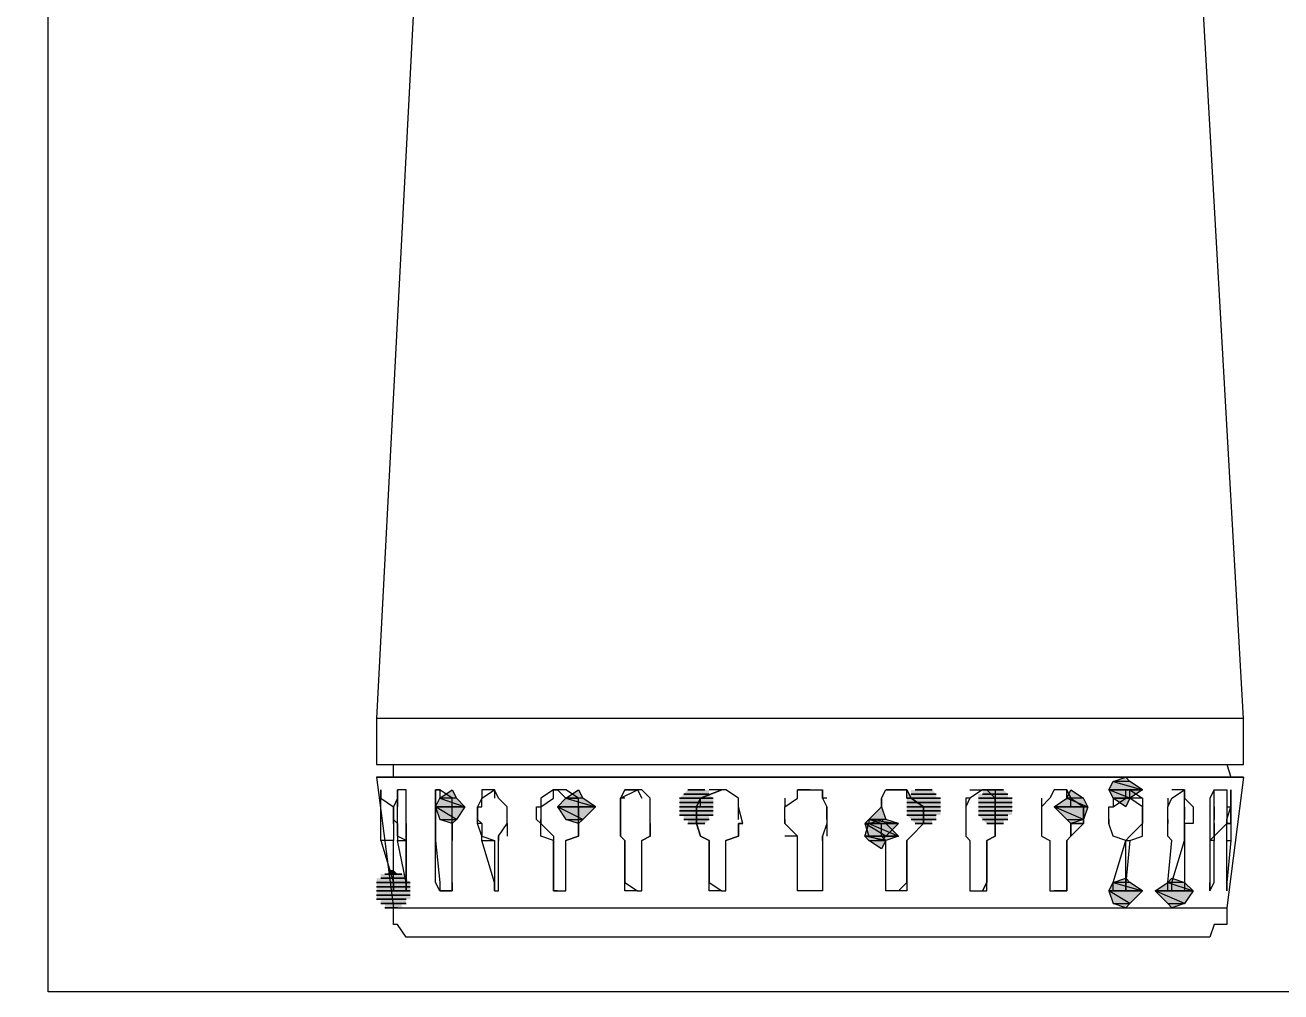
# Model space of a CAD drawing. Header units: millimetres. Extents: x -10178924 to 11692288, y -947381 to 58396.
# Drawn here: x -148126.4 to -147713.7, y -100105.8 to -99788.1 of the extents above; entities that cross this region are included whole.
import ezdxf
from ezdxf import colors
from ezdxf.entities.mleader import LeaderData, LeaderLine
from ezdxf.math import Vec2, Vec3

# ---------------------------------------------------------------- set-up
doc = ezdxf.new("R2010")
doc.units = ezdxf.units.MM
doc.layers.add('_надписи канализация', color=7, linetype='Continuous')
doc.layers.add('PDF _0', color=7, linetype='Continuous', lineweight=9)
doc.styles.add('ISOCPEUR', font='isocpeui.ttf', dxfattribs={"width": 0.9})

# ---------------------------------------------------------------- blocks, each defined once
blk = doc.blocks.new('_None')

msp = doc.modelspace()

# ---------------------------------------------------------------- linework, layer by layer
at = {"layer": 'PDF _0', "lineweight": 0}
for points in [[(-148118.78, -99322.99), (-147269.58, -99322.99), (-147269.58, -100105.8), (-148118.78, -100105.8)], [(-148010.9, -100031.11), (-147725.99, -100031.11), (-147725.99, -100015.9), (-147730.14, -100015.9), (-147731.53, -100015.9), (-147737.06, -100015.9), (-147745.36, -100015.9), (-147756.42, -100015.9), (-147768.87, -100015.9), (-147782.7, -100015.9), (-147797.91, -100015.9), (-147815.89, -100015.9), (-147831.11, -100015.9), (-147850.47, -100015.9), (-147869.83, -100015.9), (-147887.81, -100015.9), (-147905.79, -100015.9), (-147923.77, -100015.9), (-147938.98, -100015.9), (-147952.81, -100015.9), (-147968.03, -100015.9), (-147981.86, -100015.9), (-147991.54, -100015.9), (-148001.22, -100015.9), (-148005.37, -100015.9), (-148009.52, -100015.9), (-148010.9, -100015.9)], [(-147730.14, -100035.26), (-148009.52, -100035.26), (-148005.37, -100035.26), (-148003.99, -100035.26), (-147997.07, -100035.26), (-147991.54, -100035.26), (-147984.62, -100035.26), (-147972.18, -100035.26), (-147963.88, -100035.26), (-147952.81, -100035.26), (-147938.98, -100035.26), (-147925.15, -100035.26), (-147911.32, -100035.26), (-147897.49, -100035.26), (-147883.66, -100035.26), (-147869.83, -100035.26), (-147854.62, -100035.26), (-147839.4, -100035.26), (-147825.57, -100035.26), (-147811.74, -100035.26), (-147797.91, -100035.26), (-147784.08, -100035.26), (-147774.4, -100035.26), (-147764.72, -100035.26), (-147755.04, -100035.26), (-147745.36, -100035.26), (-147737.06, -100035.26), (-147735.67, -100035.26), (-147731.53, -100035.26), (-147725.99, -100035.26)], [(-147764.72, -100035.26), (-147763.34, -100036.64), (-147768.87, -100036.64)], [(-147991.54, -100042.17), (-147991.54, -100039.41), (-147991.54, -100042.17), (-147991.54, -100044.94)], [(-147986.01, -100039.41), (-147984.62, -100042.17), (-147990.16, -100042.17)], [(-147976.33, -100039.41), (-147976.33, -100042.17), (-147972.18, -100039.41)], [(-147952.81, -100039.41), (-147956.96, -100042.17), (-147956.96, -100044.94), (-147952.81, -100042.17)], [(-147944.52, -100039.41), (-147943.13, -100042.17), (-147948.67, -100042.17)], [(-147807.59, -100039.41), (-147807.59, -100042.17), (-147810.36, -100039.41), (-147811.74, -100039.41)], [(-147782.7, -100039.41), (-147778.55, -100042.17), (-147784.08, -100042.17)], [(-147768.87, -100036.64), (-147759.19, -100039.41), (-147770.25, -100039.41)], [(-147770.25, -100039.41), (-147768.87, -100042.17), (-147763.34, -100042.17)], [(-147770.25, -100039.41), (-147759.19, -100039.41), (-147763.34, -100042.17)], [(-147763.34, -100036.64), (-147768.87, -100036.64), (-147759.19, -100039.41)], [(-147759.19, -100042.17), (-147759.19, -100044.94), (-147763.34, -100042.17), (-147763.34, -100039.41)], [(-148003.99, -100044.94), (-148003.99, -100042.17), (-148005.37, -100044.94), (-148005.37, -100049.09), (-148003.99, -100050.47), (-148003.99, -100054.62), (-148003.99, -100050.47), (-148003.99, -100049.09)], [(-147990.16, -100042.17), (-147981.86, -100044.94), (-147991.54, -100044.94)], [(-147984.62, -100042.17), (-147990.16, -100042.17), (-147981.86, -100044.94)], [(-147976.33, -100044.94), (-147976.33, -100042.17), (-147977.71, -100044.94), (-147977.71, -100049.09), (-147976.33, -100050.47), (-147976.33, -100054.62), (-147977.71, -100050.47), (-147977.71, -100049.09), (-147977.71, -100044.94)], [(-147948.67, -100042.17), (-147938.98, -100044.94), (-147951.43, -100044.94)], [(-147943.13, -100042.17), (-147948.67, -100042.17), (-147938.98, -100044.94)], [(-147784.08, -100042.17), (-147777.17, -100044.94), (-147788.23, -100044.94)], [(-147778.55, -100042.17), (-147784.08, -100042.17), (-147777.17, -100044.94)], [(-147778.55, -100044.94), (-147782.7, -100044.94), (-147782.7, -100042.17)], [(-147768.87, -100042.17), (-147763.34, -100042.17), (-147764.72, -100044.94)], [(-147745.36, -100056), (-147745.36, -100054.62), (-147745.36, -100050.47), (-147745.36, -100044.94), (-147745.36, -100042.17), (-147742.59, -100044.94), (-147742.59, -100050.47), (-147745.36, -100050.47), (-147745.36, -100054.62)], [(-148005.37, -100049.09), (-148005.37, -100050.47), (-148005.37, -100049.09), (-148005.37, -100044.94)], [(-147991.54, -100044.94), (-147990.16, -100049.09), (-147984.62, -100049.09)], [(-147991.54, -100044.94), (-147981.86, -100044.94), (-147984.62, -100049.09)], [(-147991.54, -100044.94), (-147991.54, -100049.09), (-147991.54, -100050.47), (-147991.54, -100049.09)], [(-147956.96, -100044.94), (-147956.96, -100049.09), (-147956.96, -100050.47), (-147958.35, -100049.09), (-147958.35, -100044.94)], [(-147951.43, -100044.94), (-147948.67, -100049.09), (-147943.13, -100049.09)], [(-147951.43, -100044.94), (-147938.98, -100044.94), (-147943.13, -100049.09)], [(-147930.69, -100049.09), (-147930.69, -100050.47), (-147930.69, -100054.62), (-147930.69, -100050.47), (-147930.69, -100049.09), (-147930.69, -100044.94)], [(-147905.79, -100049.09), (-147905.79, -100050.47), (-147904.41, -100054.62), (-147905.79, -100050.47), (-147905.79, -100049.09), (-147905.79, -100044.94)], [(-147844.94, -100044.94), (-147843.55, -100049.09), (-147849.09, -100049.09)], [(-147836.64, -100056), (-147835.25, -100054.62), (-147831.11, -100050.47), (-147831.11, -100044.94), (-147831.11, -100050.47), (-147835.25, -100054.62)], [(-147810.36, -100056), (-147807.59, -100054.62), (-147807.59, -100050.47), (-147807.59, -100044.94), (-147807.59, -100050.47), (-147807.59, -100054.62)], [(-147788.23, -100044.94), (-147784.08, -100049.09), (-147778.55, -100049.09)], [(-147788.23, -100044.94), (-147777.17, -100044.94), (-147778.55, -100049.09)], [(-147784.08, -100056), (-147782.7, -100054.62), (-147782.7, -100050.47), (-147778.55, -100050.47), (-147778.55, -100044.94), (-147778.55, -100050.47), (-147782.7, -100054.62)], [(-147991.54, -100054.62), (-147991.54, -100056), (-147990.16, -100069.84), (-147990.16, -100072.6), (-147991.54, -100069.84), (-147991.54, -100056), (-147991.54, -100054.62), (-147991.54, -100050.47)], [(-147990.16, -100049.09), (-147984.62, -100049.09), (-147986.01, -100050.47)], [(-147952.81, -100054.62), (-147952.81, -100056), (-147952.81, -100069.84), (-147952.81, -100072.6), (-147952.81, -100069.84), (-147952.81, -100056), (-147956.96, -100054.62), (-147956.96, -100050.47)], [(-147948.67, -100049.09), (-147943.13, -100049.09), (-147944.52, -100050.47)], [(-147849.09, -100049.09), (-147839.4, -100050.47), (-147850.47, -100050.47)], [(-147850.47, -100050.47), (-147849.09, -100054.62), (-147843.55, -100054.62)], [(-147850.47, -100050.47), (-147839.4, -100050.47), (-147843.55, -100054.62)], [(-147849.09, -100050.47), (-147839.4, -100054.62), (-147850.47, -100054.62)], [(-147843.55, -100049.09), (-147849.09, -100049.09), (-147839.4, -100050.47)], [(-147844.94, -100049.09), (-147843.55, -100050.47), (-147849.09, -100050.47)], [(-147843.55, -100050.47), (-147849.09, -100050.47), (-147839.4, -100054.62)], [(-147784.08, -100049.09), (-147778.55, -100049.09), (-147782.7, -100050.47)], [(-148005.37, -100056), (-148009.52, -100056), (-148005.37, -100069.84), (-148005.37, -100072.6), (-148005.37, -100069.84)], [(-147929.3, -100056), (-147929.3, -100069.84), (-147925.15, -100072.6), (-147929.3, -100072.6), (-147929.3, -100069.84), (-147929.3, -100056), (-147930.69, -100054.62)], [(-147850.47, -100054.62), (-147849.09, -100056), (-147843.55, -100056)], [(-147850.47, -100054.62), (-147839.4, -100054.62), (-147843.55, -100056)], [(-147849.09, -100054.62), (-147843.55, -100054.62), (-147844.94, -100056)], [(-147849.09, -100056), (-147843.55, -100056), (-147844.94, -100058.77)], [(-147784.08, -100069.84), (-147784.08, -100072.6), (-147784.08, -100069.84), (-147784.08, -100056)], [(-147764.72, -100056), (-147763.34, -100056), (-147764.72, -100069.84)], [(-147745.36, -100072.6), (-147749.51, -100072.6), (-147749.51, -100069.84), (-147745.36, -100056), (-147745.36, -100069.84)], [(-147764.72, -100068.45), (-147763.34, -100069.84), (-147768.87, -100069.84)], [(-147749.51, -100068.45), (-147745.36, -100069.84), (-147750.89, -100069.84)], [(-147768.87, -100069.84), (-147759.19, -100072.6), (-147770.25, -100072.6)], [(-147770.25, -100072.6), (-147768.87, -100076.75), (-147763.34, -100076.75)], [(-147770.25, -100072.6), (-147759.19, -100072.6), (-147763.34, -100076.75)], [(-147763.34, -100069.84), (-147768.87, -100069.84), (-147759.19, -100072.6)], [(-147750.89, -100069.84), (-147742.59, -100072.6), (-147755.04, -100072.6)], [(-147755.04, -100072.6), (-147750.89, -100076.75), (-147745.36, -100076.75)], [(-147755.04, -100072.6), (-147742.59, -100072.6), (-147745.36, -100076.75)], [(-147745.36, -100069.84), (-147750.89, -100069.84), (-147742.59, -100072.6)], [(-147768.87, -100076.75), (-147763.34, -100076.75), (-147764.72, -100078.13)], [(-147750.89, -100076.75), (-147745.36, -100076.75), (-147749.51, -100078.13)]]:
    msp.add_lwpolyline(points, close=True, dxfattribs=at)
for points in [[(-147725.99, -100015.9), (-147742.59, -99724.07), (-147742.59, -99721.31), (-147745.36, -99721.31), (-147745.36, -99718.54), (-147991.54, -99718.54), (-147991.54, -99721.31), (-147995.69, -99721.31), (-147995.69, -99724.07), (-148010.9, -100015.9)], [(-148009.52, -100035.26), (-148005.37, -100035.26), (-148005.37, -100031.11)], [(-147731.53, -100031.11), (-147730.14, -100035.26)], [(-148010.9, -100035.26), (-148009.52, -100035.26), (-148010.9, -100035.26), (-148005.37, -100078.13), (-148003.99, -100078.13), (-148001.22, -100078.13), (-147995.69, -100078.13), (-147986.01, -100078.13), (-147977.71, -100078.13), (-147972.18, -100078.13), (-147962.5, -100078.13), (-147951.43, -100078.13), (-147938.98, -100078.13), (-147925.15, -100078.13), (-147911.32, -100078.13), (-147897.49, -100078.13), (-147883.66, -100078.13), (-147869.83, -100078.13), (-147854.62, -100078.13), (-147839.4, -100078.13), (-147825.57, -100078.13), (-147811.74, -100078.13), (-147797.91, -100078.13), (-147788.23, -100078.13), (-147777.17, -100078.13), (-147764.72, -100078.13), (-147756.42, -100078.13), (-147749.51, -100078.13), (-147742.59, -100078.13), (-147737.06, -100078.13), (-147731.53, -100078.13)], [(-147725.99, -100035.26), (-147731.53, -100078.13), (-147731.53, -100082.28), (-147731.53, -100083.67), (-147735.67, -100083.67), (-147737.06, -100087.82), (-147742.59, -100087.82), (-147745.36, -100087.82), (-147755.04, -100087.82), (-147759.19, -100087.82), (-147764.72, -100087.82), (-147770.25, -100087.82), (-147774.4, -100087.82), (-147778.55, -100087.82), (-147784.08, -100087.82), (-147792.38, -100087.82), (-147797.91, -100087.82), (-147803.44, -100087.82), (-147810.36, -100087.82), (-147815.89, -100087.82), (-147821.42, -100087.82), (-147825.57, -100087.82), (-147831.11, -100087.82), (-147839.4, -100087.82), (-147844.94, -100087.82), (-147850.47, -100087.82), (-147857.38, -100087.82), (-147862.92, -100087.82), (-147868.45, -100087.82), (-147872.6, -100087.82), (-147878.13, -100087.82), (-147883.66, -100087.82), (-147891.96, -100087.82), (-147897.49, -100087.82), (-147904.41, -100087.82), (-147909.94, -100087.82), (-147915.47, -100087.82), (-147921, -100087.82), (-147925.15, -100087.82), (-147930.69, -100087.82), (-147937.6, -100087.82), (-147943.13, -100087.82), (-147948.67, -100087.82), (-147952.81, -100087.82), (-147958.35, -100087.82), (-147963.88, -100087.82), (-147972.18, -100087.82), (-147977.71, -100087.82), (-147984.62, -100087.82), (-147990.16, -100087.82), (-147995.69, -100087.82), (-148001.22, -100087.82), (-148003.99, -100083.67), (-148005.37, -100083.67), (-148005.37, -100082.28), (-148005.37, -100078.13)], [(-148009.52, -100056), (-148009.52, -100054.62), (-148009.52, -100050.47), (-148009.52, -100049.09), (-148009.52, -100044.94), (-148009.52, -100042.17), (-148009.52, -100039.41), (-148009.52, -100042.17), (-148005.37, -100044.94), (-148005.37, -100050.47), (-148005.37, -100054.62), (-148005.37, -100056)], [(-148003.99, -100042.17), (-148003.99, -100039.41), (-148003.99, -100042.17)], [(-148001.22, -100050.47), (-148001.22, -100054.62), (-148001.22, -100056), (-148001.22, -100054.62), (-148001.22, -100050.47), (-148001.22, -100044.94), (-148001.22, -100042.17), (-148001.22, -100039.41), (-148003.99, -100039.41)], [(-148001.22, -100042.17), (-148001.22, -100039.41)], [(-147986.01, -100069.84), (-147986.01, -100072.6), (-147986.01, -100069.84), (-147986.01, -100056), (-147986.01, -100054.62), (-147986.01, -100050.47), (-147986.01, -100044.94), (-147986.01, -100042.17), (-147990.16, -100039.41), (-147991.54, -100039.41), (-147990.16, -100039.41), (-147990.16, -100042.17)], [(-147972.18, -100069.84), (-147972.18, -100072.6), (-147972.18, -100069.84), (-147972.18, -100072.6), (-147970.79, -100072.6), (-147970.79, -100069.84), (-147970.79, -100056), (-147970.79, -100054.62), (-147968.03, -100050.47), (-147968.03, -100044.94), (-147970.79, -100042.17), (-147972.18, -100039.41), (-147972.18, -100042.17)], [(-147944.52, -100044.94), (-147944.52, -100042.17), (-147948.67, -100039.41), (-147952.81, -100039.41), (-147951.43, -100039.41), (-147948.67, -100042.17), (-147944.52, -100042.17)], [(-147929.3, -100039.41), (-147925.15, -100039.41), (-147929.3, -100039.41), (-147930.69, -100042.17), (-147925.15, -100039.41), (-147923.77, -100042.17)], [(-147925.15, -100072.6), (-147923.77, -100072.6), (-147923.77, -100069.84), (-147923.77, -100056), (-147921, -100054.62), (-147921, -100050.47), (-147921, -100044.94), (-147921, -100042.17), (-147923.77, -100039.41), (-147925.15, -100039.41)], [(-147903.02, -100039.41), (-147908.56, -100039.41), (-147903.02, -100039.41)], [(-147904.41, -100039.41), (-147907.17, -100039.41), (-147904.41, -100039.41)], [(-147904.41, -100039.41), (-147907.17, -100039.41), (-147904.41, -100039.41)], [(-147904.41, -100042.17), (-147897.49, -100039.41), (-147904.41, -100042.17)], [(-147897.49, -100072.6), (-147896.11, -100072.6), (-147896.11, -100069.84), (-147896.11, -100056), (-147891.96, -100054.62), (-147891.96, -100050.47), (-147890.58, -100050.47), (-147891.96, -100044.94), (-147891.96, -100042.17), (-147896.11, -100039.41), (-147897.49, -100039.41), (-147901.64, -100039.41)], [(-147891.96, -100042.17), (-147896.11, -100039.41)], [(-147864.3, -100056), (-147864.3, -100069.84), (-147864.3, -100072.6), (-147868.45, -100072.6), (-147869.83, -100072.6), (-147872.6, -100072.6), (-147872.6, -100069.84), (-147872.6, -100056), (-147872.6, -100054.62), (-147876.75, -100050.47), (-147876.75, -100049.09), (-147876.75, -100044.94), (-147872.6, -100042.17), (-147872.6, -100039.41), (-147868.45, -100039.41), (-147864.3, -100039.41), (-147864.3, -100042.17), (-147862.92, -100044.94), (-147862.92, -100050.47), (-147864.3, -100054.62), (-147864.3, -100056), (-147864.3, -100054.62)], [(-147868.45, -100039.41), (-147869.83, -100039.41), (-147872.6, -100039.41)], [(-147862.92, -100042.17), (-147864.3, -100042.17), (-147864.3, -100039.41)], [(-147843.55, -100072.6), (-147843.55, -100069.84), (-147843.55, -100056), (-147844.94, -100054.62), (-147844.94, -100050.47), (-147849.09, -100049.09), (-147844.94, -100044.94), (-147844.94, -100042.17), (-147843.55, -100039.41), (-147839.4, -100039.41), (-147836.64, -100039.41), (-147839.4, -100039.41), (-147843.55, -100039.41), (-147839.4, -100039.41)], [(-147836.64, -100039.41), (-147835.25, -100042.17), (-147836.64, -100039.41)], [(-147836.64, -100042.17), (-147836.64, -100039.41)], [(-147828.34, -100039.41), (-147833.87, -100039.41), (-147828.34, -100039.41)], [(-147829.72, -100039.41), (-147832.49, -100039.41), (-147829.72, -100039.41)], [(-147815.89, -100039.41), (-147811.74, -100039.41), (-147815.89, -100042.17), (-147817.28, -100044.94), (-147817.28, -100049.09), (-147817.28, -100050.47), (-147817.28, -100054.62), (-147815.89, -100056), (-147815.89, -100069.84), (-147815.89, -100072.6), (-147811.74, -100072.6), (-147810.36, -100072.6), (-147810.36, -100069.84), (-147811.74, -100072.6), (-147810.36, -100069.84), (-147810.36, -100056), (-147810.36, -100069.84)], [(-147804.83, -100039.41), (-147810.36, -100039.41), (-147804.83, -100039.41)], [(-147807.59, -100042.17), (-147810.36, -100039.41)], [(-147806.21, -100039.41), (-147808.98, -100039.41), (-147806.21, -100039.41)], [(-147784.08, -100042.17), (-147784.08, -100039.41), (-147782.7, -100042.17), (-147784.08, -100039.41), (-147788.23, -100039.41), (-147789.61, -100042.17), (-147792.38, -100044.94), (-147792.38, -100049.09), (-147792.38, -100050.47), (-147792.38, -100054.62), (-147789.61, -100056), (-147789.61, -100069.84), (-147789.61, -100072.6), (-147788.23, -100072.6), (-147784.08, -100072.6), (-147788.23, -100072.6)], [(-147764.72, -100072.6), (-147764.72, -100069.84), (-147764.72, -100072.6), (-147768.87, -100072.6), (-147768.87, -100069.84), (-147764.72, -100056), (-147768.87, -100054.62), (-147770.25, -100050.47), (-147770.25, -100049.09), (-147770.25, -100044.94), (-147768.87, -100044.94), (-147764.72, -100042.17), (-147764.72, -100039.41), (-147763.34, -100039.41), (-147764.72, -100039.41)], [(-147759.19, -100042.17), (-147763.34, -100042.17), (-147763.34, -100039.41)], [(-147749.51, -100072.6), (-147750.89, -100072.6), (-147750.89, -100069.84), (-147749.51, -100056), (-147750.89, -100054.62), (-147750.89, -100050.47), (-147750.89, -100049.09), (-147750.89, -100044.94), (-147749.51, -100042.17), (-147745.36, -100039.41), (-147749.51, -100039.41)], [(-147745.36, -100039.41), (-147745.36, -100042.17), (-147745.36, -100039.41)], [(-147745.36, -100042.17), (-147745.36, -100039.41)], [(-147735.67, -100050.47), (-147735.67, -100054.62), (-147737.06, -100056), (-147735.67, -100054.62), (-147735.67, -100050.47), (-147735.67, -100044.94), (-147735.67, -100042.17), (-147735.67, -100039.41), (-147731.53, -100039.41), (-147731.53, -100042.17), (-147731.53, -100044.94), (-147731.53, -100050.47), (-147735.67, -100054.62), (-147735.67, -100056)], [(-147735.67, -100042.17), (-147735.67, -100039.41), (-147737.06, -100042.17), (-147737.06, -100044.94), (-147737.06, -100049.09), (-147737.06, -100050.47)], [(-147731.53, -100049.09), (-147731.53, -100050.47), (-147731.53, -100049.09), (-147730.14, -100044.94), (-147730.14, -100042.17), (-147730.14, -100039.41), (-147730.14, -100042.17), (-147730.14, -100044.94)], [(-148003.99, -100042.17), (-148003.99, -100044.94)], [(-147991.54, -100042.17), (-147991.54, -100044.94)], [(-147976.33, -100042.17), (-147977.71, -100044.94)], [(-147956.96, -100042.17), (-147956.96, -100044.94)], [(-147930.69, -100044.94), (-147930.69, -100042.17), (-147930.69, -100044.94)], [(-147929.3, -100042.17), (-147930.69, -100042.17), (-147930.69, -100044.94)], [(-147900.26, -100042.17), (-147911.32, -100042.17), (-147900.26, -100042.17)], [(-147900.26, -100042.17), (-147911.32, -100042.17), (-147900.26, -100042.17)], [(-147900.26, -100043.56), (-147911.32, -100043.56), (-147900.26, -100043.56)], [(-147900.26, -100043.56), (-147911.32, -100043.56), (-147900.26, -100043.56)], [(-147901.64, -100040.79), (-147909.94, -100040.79), (-147901.64, -100040.79)], [(-147901.64, -100040.79), (-147909.94, -100040.79), (-147901.64, -100040.79)], [(-147904.41, -100044.94), (-147904.41, -100042.17), (-147905.79, -100044.94), (-147904.41, -100042.17), (-147901.64, -100042.17)], [(-147876.75, -100042.17), (-147876.75, -100044.94)], [(-147844.94, -100042.17), (-147844.94, -100044.94)], [(-147825.57, -100042.17), (-147836.64, -100042.17), (-147825.57, -100042.17)], [(-147825.57, -100043.56), (-147836.64, -100043.56), (-147825.57, -100043.56)], [(-147825.57, -100043.56), (-147836.64, -100043.56), (-147825.57, -100043.56)], [(-147826.96, -100040.79), (-147835.25, -100040.79), (-147826.96, -100040.79)], [(-147826.96, -100040.79), (-147835.25, -100040.79), (-147826.96, -100040.79)], [(-147835.25, -100042.17), (-147831.11, -100044.94), (-147835.25, -100042.17)], [(-147815.89, -100042.17), (-147817.28, -100042.17), (-147817.28, -100044.94)], [(-147802.06, -100042.17), (-147813.13, -100042.17), (-147802.06, -100042.17)], [(-147802.06, -100043.56), (-147813.13, -100043.56), (-147802.06, -100043.56)], [(-147802.06, -100043.56), (-147813.13, -100043.56), (-147802.06, -100043.56)], [(-147803.44, -100040.79), (-147811.74, -100040.79), (-147803.44, -100040.79)], [(-147803.44, -100040.79), (-147811.74, -100040.79), (-147803.44, -100040.79)], [(-147807.59, -100042.17), (-147807.59, -100044.94), (-147807.59, -100042.17)], [(-147792.38, -100042.17), (-147792.38, -100044.94)], [(-147764.72, -100042.17), (-147768.87, -100042.17), (-147768.87, -100044.94)], [(-147750.89, -100042.17), (-147750.89, -100044.94)], [(-147737.06, -100042.17), (-147737.06, -100044.94)], [(-148001.22, -100049.09), (-148001.22, -100044.94)], [(-147986.01, -100049.09), (-147986.01, -100044.94)], [(-147968.03, -100049.09), (-147968.03, -100044.94)], [(-147951.43, -100072.6), (-147952.81, -100072.6), (-147951.43, -100072.6), (-147948.67, -100072.6), (-147948.67, -100069.84), (-147948.67, -100056), (-147944.52, -100054.62), (-147944.52, -100050.47), (-147944.52, -100044.94), (-147944.52, -100049.09)], [(-147921, -100049.09), (-147921, -100044.94)], [(-147900.26, -100044.94), (-147911.32, -100044.94), (-147900.26, -100044.94)], [(-147900.26, -100046.32), (-147911.32, -100046.32), (-147900.26, -100046.32)], [(-147900.26, -100046.32), (-147911.32, -100046.32), (-147900.26, -100046.32)], [(-147900.26, -100047.71), (-147911.32, -100047.71), (-147900.26, -100047.71)], [(-147891.96, -100049.09), (-147891.96, -100044.94)], [(-147862.92, -100049.09), (-147862.92, -100044.94)], [(-147825.57, -100044.94), (-147836.64, -100044.94), (-147825.57, -100044.94)], [(-147825.57, -100046.32), (-147836.64, -100046.32), (-147825.57, -100046.32)], [(-147825.57, -100046.32), (-147836.64, -100046.32), (-147825.57, -100046.32)], [(-147826.96, -100047.71), (-147836.64, -100047.71), (-147826.96, -100047.71)], [(-147831.11, -100049.09), (-147831.11, -100044.94)], [(-147802.06, -100044.94), (-147813.13, -100044.94), (-147802.06, -100044.94)], [(-147802.06, -100046.32), (-147813.13, -100046.32), (-147802.06, -100046.32)], [(-147802.06, -100046.32), (-147813.13, -100046.32), (-147802.06, -100046.32)], [(-147803.44, -100047.71), (-147813.13, -100047.71), (-147803.44, -100047.71)], [(-147807.59, -100049.09), (-147807.59, -100044.94)], [(-147778.55, -100049.09), (-147778.55, -100044.94)], [(-147763.34, -100056), (-147759.19, -100054.62), (-147759.19, -100050.47), (-147759.19, -100044.94), (-147759.19, -100050.47), (-147763.34, -100054.62), (-147764.72, -100056), (-147763.34, -100054.62), (-147759.19, -100050.47)], [(-147759.19, -100044.94), (-147759.19, -100049.09)], [(-147745.36, -100044.94), (-147745.36, -100049.09)], [(-147735.67, -100044.94), (-147735.67, -100049.09)], [(-147731.53, -100044.94), (-147730.14, -100044.94), (-147730.14, -100049.09)], [(-147731.53, -100056), (-147730.14, -100056), (-147731.53, -100069.84), (-147731.53, -100072.6), (-147731.53, -100069.84), (-147731.53, -100056), (-147731.53, -100054.62), (-147731.53, -100050.47), (-147730.14, -100050.47), (-147730.14, -100044.94), (-147730.14, -100050.47), (-147730.14, -100054.62), (-147730.14, -100056)], [(-148003.99, -100050.47), (-148003.99, -100049.09)], [(-147991.54, -100050.47), (-147991.54, -100049.09)], [(-147986.01, -100050.47), (-147986.01, -100054.62), (-147986.01, -100056)], [(-147976.33, -100050.47), (-147977.71, -100050.47), (-147977.71, -100049.09)], [(-147968.03, -100050.47), (-147968.03, -100054.62)], [(-147956.96, -100050.47), (-147956.96, -100049.09)], [(-147944.52, -100050.47), (-147944.52, -100054.62), (-147948.67, -100056)], [(-147930.69, -100050.47), (-147930.69, -100049.09)], [(-147921, -100050.47), (-147921, -100054.62), (-147923.77, -100056)], [(-147901.64, -100049.09), (-147909.94, -100049.09), (-147901.64, -100049.09)], [(-147901.64, -100049.09), (-147909.94, -100049.09), (-147901.64, -100049.09)], [(-147903.02, -100050.47), (-147908.56, -100050.47), (-147903.02, -100050.47)], [(-147904.41, -100050.47), (-147907.17, -100050.47), (-147904.41, -100050.47)], [(-147904.41, -100050.47), (-147907.17, -100050.47), (-147904.41, -100050.47)], [(-147905.79, -100050.47), (-147905.79, -100049.09)], [(-147890.58, -100050.47), (-147891.96, -100050.47), (-147891.96, -100054.62), (-147896.11, -100056)], [(-147876.75, -100049.09), (-147876.75, -100050.47)], [(-147862.92, -100050.47), (-147862.92, -100054.62)], [(-147849.09, -100049.09), (-147849.09, -100050.47)], [(-147831.11, -100050.47), (-147835.25, -100054.62), (-147836.64, -100056)], [(-147826.96, -100049.09), (-147835.25, -100049.09), (-147826.96, -100049.09)], [(-147828.34, -100050.47), (-147833.87, -100050.47), (-147828.34, -100050.47)], [(-147829.72, -100050.47), (-147833.87, -100050.47), (-147829.72, -100050.47)], [(-147817.28, -100049.09), (-147817.28, -100050.47)], [(-147803.44, -100049.09), (-147811.74, -100049.09), (-147803.44, -100049.09)], [(-147804.83, -100050.47), (-147810.36, -100050.47), (-147804.83, -100050.47)], [(-147806.21, -100050.47), (-147810.36, -100050.47), (-147806.21, -100050.47)], [(-147807.59, -100050.47), (-147807.59, -100054.62), (-147810.36, -100056)], [(-147792.38, -100049.09), (-147792.38, -100050.47)], [(-147778.55, -100050.47), (-147782.7, -100050.47), (-147782.7, -100054.62), (-147784.08, -100056)], [(-147770.25, -100049.09), (-147770.25, -100050.47)], [(-147750.89, -100049.09), (-147750.89, -100050.47)], [(-147745.36, -100050.47), (-147745.36, -100054.62), (-147745.36, -100056)], [(-147737.06, -100049.09), (-147737.06, -100050.47), (-147737.06, -100054.62), (-147737.06, -100056), (-147737.06, -100069.84), (-147737.06, -100072.6), (-147737.06, -100069.84), (-147737.06, -100072.6), (-147735.67, -100069.84), (-147735.67, -100056), (-147737.06, -100056), (-147737.06, -100069.84)], [(-147730.14, -100050.47), (-147731.53, -100050.47)], [(-148001.22, -100069.84), (-148001.22, -100072.6), (-148001.22, -100069.84), (-148001.22, -100056), (-148001.22, -100069.84), (-148001.22, -100072.6), (-148001.22, -100069.84), (-148003.99, -100056), (-148001.22, -100056), (-148003.99, -100054.62), (-148003.99, -100056)], [(-147976.33, -100056), (-147976.33, -100054.62), (-147972.18, -100056), (-147972.18, -100069.84), (-147976.33, -100056), (-147972.18, -100056)], [(-147970.79, -100054.62), (-147970.79, -100056)], [(-147901.64, -100056), (-147901.64, -100069.84), (-147897.49, -100072.6), (-147901.64, -100072.6), (-147901.64, -100069.84), (-147901.64, -100056), (-147904.41, -100054.62), (-147901.64, -100056), (-147901.64, -100069.84)], [(-147872.6, -100054.62), (-147876.75, -100054.62)], [(-147839.4, -100072.6), (-147836.64, -100069.84), (-147836.64, -100056), (-147836.64, -100069.84), (-147836.64, -100072.6), (-147839.4, -100072.6), (-147843.55, -100072.6), (-147843.55, -100069.84)], [(-148001.22, -100068.45), (-148009.52, -100068.45), (-148001.22, -100068.45)], [(-148001.22, -100068.45), (-148009.52, -100068.45), (-148001.22, -100068.45)], [(-148002.6, -100067.07), (-148008.14, -100067.07), (-148002.6, -100067.07)], [(-147999.84, -100069.84), (-148010.9, -100069.84), (-147999.84, -100069.84)], [(-147999.84, -100069.84), (-148010.9, -100069.84), (-147999.84, -100069.84)], [(-147999.84, -100071.22), (-148010.9, -100071.22), (-147999.84, -100071.22)], [(-147999.84, -100072.6), (-148010.9, -100072.6), (-147999.84, -100072.6)], [(-147999.84, -100072.6), (-148010.9, -100072.6), (-147999.84, -100072.6)], [(-147990.16, -100072.6), (-147986.01, -100072.6), (-147990.16, -100072.6)], [(-147999.84, -100073.98), (-148010.9, -100073.98), (-147999.84, -100073.98)], [(-148001.22, -100075.37), (-148010.9, -100075.37), (-148001.22, -100075.37)], [(-148001.22, -100076.75), (-148009.52, -100076.75), (-148001.22, -100076.75)], [(-148002.6, -100076.75), (-148009.52, -100076.75), (-148002.6, -100076.75)], [(-148003.99, -100078.13), (-148008.14, -100078.13), (-148003.99, -100078.13)]]:
    msp.add_lwpolyline(points, dxfattribs=at)
at = {"layer": 'PDF _0', "transparency": 33554559}
for points in [[(-147764.72, -100035.26), (-147763.34, -100036.64), (-147768.87, -100036.64)], [(-147986.01, -100039.41), (-147984.62, -100042.17), (-147990.16, -100042.17)], [(-147944.52, -100039.41), (-147943.13, -100042.17), (-147948.67, -100042.17)], [(-147908.56, -100039.41), (-147901.64, -100040.79), (-147909.94, -100040.79)], [(-147907.17, -100039.41), (-147903.02, -100039.41), (-147908.56, -100039.41)], [(-147908.56, -100039.41), (-147903.02, -100039.41), (-147903.02, -100039.41)], [(-147901.64, -100039.41), (-147901.64, -100039.41), (-147908.56, -100039.41)], [(-147901.64, -100039.41), (-147908.56, -100039.41), (-147903.02, -100039.41)], [(-147901.64, -100039.41), (-147908.56, -100039.41), (-147901.64, -100040.79)], [(-147905.79, -100039.41), (-147904.41, -100039.41), (-147907.17, -100039.41)], [(-147907.17, -100039.41), (-147904.41, -100039.41), (-147904.41, -100039.41)], [(-147904.41, -100039.41), (-147904.41, -100039.41), (-147907.17, -100039.41)], [(-147904.41, -100039.41), (-147907.17, -100039.41), (-147903.02, -100039.41)], [(-147835.25, -100039.41), (-147828.34, -100039.41), (-147833.87, -100039.41)], [(-147828.34, -100039.41), (-147835.25, -100039.41), (-147826.96, -100040.79)], [(-147835.25, -100039.41), (-147826.96, -100040.79), (-147835.25, -100040.79)], [(-147832.49, -100039.41), (-147829.72, -100039.41), (-147833.87, -100039.41)], [(-147833.87, -100039.41), (-147828.34, -100039.41), (-147828.34, -100039.41)], [(-147828.34, -100039.41), (-147828.34, -100039.41), (-147833.87, -100039.41)], [(-147828.34, -100039.41), (-147833.87, -100039.41), (-147829.72, -100039.41)], [(-147833.87, -100039.41), (-147828.34, -100039.41), (-147828.34, -100039.41)], [(-147831.11, -100039.41), (-147832.49, -100039.41), (-147832.49, -100039.41)], [(-147829.72, -100039.41), (-147829.72, -100039.41), (-147832.49, -100039.41)], [(-147829.72, -100039.41), (-147832.49, -100039.41), (-147831.11, -100039.41)], [(-147811.74, -100039.41), (-147804.83, -100039.41), (-147810.36, -100039.41)], [(-147804.83, -100039.41), (-147811.74, -100039.41), (-147803.44, -100040.79)], [(-147811.74, -100039.41), (-147803.44, -100040.79), (-147811.74, -100040.79)], [(-147808.98, -100039.41), (-147806.21, -100039.41), (-147810.36, -100039.41)], [(-147810.36, -100039.41), (-147804.83, -100039.41), (-147804.83, -100039.41)], [(-147804.83, -100039.41), (-147804.83, -100039.41), (-147810.36, -100039.41)], [(-147804.83, -100039.41), (-147810.36, -100039.41), (-147806.21, -100039.41)], [(-147810.36, -100039.41), (-147804.83, -100039.41), (-147804.83, -100039.41)], [(-147807.59, -100039.41), (-147808.98, -100039.41), (-147808.98, -100039.41)], [(-147806.21, -100039.41), (-147806.21, -100039.41), (-147808.98, -100039.41)], [(-147806.21, -100039.41), (-147808.98, -100039.41), (-147807.59, -100039.41)], [(-147782.7, -100039.41), (-147778.55, -100042.17), (-147784.08, -100042.17)], [(-147768.87, -100036.64), (-147759.19, -100039.41), (-147770.25, -100039.41)], [(-147770.25, -100039.41), (-147763.34, -100042.17), (-147768.87, -100042.17)], [(-147770.25, -100039.41), (-147759.19, -100039.41), (-147763.34, -100042.17)], [(-147763.34, -100036.64), (-147768.87, -100036.64), (-147759.19, -100039.41)], [(-147990.16, -100042.17), (-147981.86, -100044.94), (-147991.54, -100044.94)], [(-147984.62, -100042.17), (-147990.16, -100042.17), (-147981.86, -100044.94)], [(-147948.67, -100042.17), (-147938.98, -100044.94), (-147951.43, -100044.94)], [(-147943.13, -100042.17), (-147948.67, -100042.17), (-147938.98, -100044.94)], [(-147909.94, -100040.79), (-147900.26, -100042.17), (-147911.32, -100042.17)], [(-147911.32, -100042.17), (-147900.26, -100042.17), (-147900.26, -100042.17)], [(-147900.26, -100042.17), (-147900.26, -100042.17), (-147911.32, -100042.17)], [(-147900.26, -100042.17), (-147911.32, -100042.17), (-147900.26, -100043.56)], [(-147911.32, -100042.17), (-147900.26, -100043.56), (-147911.32, -100043.56)], [(-147911.32, -100043.56), (-147900.26, -100043.56), (-147900.26, -100043.56)], [(-147900.26, -100043.56), (-147900.26, -100043.56), (-147911.32, -100043.56)], [(-147900.26, -100043.56), (-147911.32, -100043.56), (-147900.26, -100044.94)], [(-147911.32, -100043.56), (-147900.26, -100044.94), (-147911.32, -100044.94)], [(-147909.94, -100040.79), (-147901.64, -100040.79), (-147901.64, -100040.79)], [(-147901.64, -100040.79), (-147901.64, -100040.79), (-147909.94, -100040.79)], [(-147901.64, -100040.79), (-147909.94, -100040.79), (-147900.26, -100042.17)], [(-147835.25, -100040.79), (-147826.96, -100040.79), (-147836.64, -100040.79)], [(-147826.96, -100040.79), (-147836.64, -100040.79), (-147826.96, -100042.17)], [(-147836.64, -100040.79), (-147826.96, -100042.17), (-147836.64, -100042.17)], [(-147836.64, -100042.17), (-147825.57, -100042.17), (-147825.57, -100042.17)], [(-147825.57, -100042.17), (-147825.57, -100042.17), (-147836.64, -100042.17)], [(-147825.57, -100042.17), (-147836.64, -100042.17), (-147826.96, -100042.17)], [(-147825.57, -100042.17), (-147836.64, -100042.17), (-147825.57, -100043.56)], [(-147836.64, -100042.17), (-147825.57, -100043.56), (-147836.64, -100043.56)], [(-147836.64, -100043.56), (-147825.57, -100043.56), (-147825.57, -100043.56)], [(-147825.57, -100043.56), (-147825.57, -100043.56), (-147836.64, -100043.56)], [(-147825.57, -100043.56), (-147836.64, -100043.56), (-147825.57, -100044.94)], [(-147836.64, -100043.56), (-147825.57, -100044.94), (-147836.64, -100044.94)], [(-147835.25, -100040.79), (-147826.96, -100040.79), (-147826.96, -100040.79)], [(-147811.74, -100040.79), (-147803.44, -100040.79), (-147813.13, -100040.79)], [(-147803.44, -100040.79), (-147813.13, -100040.79), (-147803.44, -100042.17)], [(-147813.13, -100040.79), (-147803.44, -100042.17), (-147813.13, -100042.17)], [(-147813.13, -100042.17), (-147802.06, -100042.17), (-147802.06, -100042.17)], [(-147802.06, -100042.17), (-147802.06, -100042.17), (-147813.13, -100042.17)], [(-147802.06, -100042.17), (-147813.13, -100042.17), (-147803.44, -100042.17)], [(-147802.06, -100042.17), (-147813.13, -100042.17), (-147802.06, -100043.56)], [(-147813.13, -100042.17), (-147802.06, -100043.56), (-147813.13, -100043.56)], [(-147813.13, -100043.56), (-147802.06, -100043.56), (-147802.06, -100043.56)], [(-147802.06, -100043.56), (-147802.06, -100043.56), (-147813.13, -100043.56)], [(-147802.06, -100043.56), (-147813.13, -100043.56), (-147802.06, -100044.94)], [(-147813.13, -100043.56), (-147802.06, -100044.94), (-147813.13, -100044.94)], [(-147811.74, -100040.79), (-147803.44, -100040.79), (-147803.44, -100040.79)], [(-147784.08, -100042.17), (-147777.17, -100044.94), (-147788.23, -100044.94)], [(-147778.55, -100042.17), (-147784.08, -100042.17), (-147777.17, -100044.94)], [(-147763.34, -100042.17), (-147768.87, -100042.17), (-147764.72, -100044.94)], [(-147991.54, -100044.94), (-147984.62, -100049.09), (-147990.16, -100049.09)], [(-147991.54, -100044.94), (-147981.86, -100044.94), (-147984.62, -100049.09)], [(-147951.43, -100044.94), (-147943.13, -100049.09), (-147948.67, -100049.09)], [(-147951.43, -100044.94), (-147938.98, -100044.94), (-147943.13, -100049.09)], [(-147911.32, -100044.94), (-147900.26, -100044.94), (-147900.26, -100044.94)], [(-147900.26, -100044.94), (-147911.32, -100044.94), (-147900.26, -100046.32)], [(-147911.32, -100044.94), (-147900.26, -100046.32), (-147911.32, -100046.32)], [(-147911.32, -100046.32), (-147900.26, -100046.32), (-147900.26, -100046.32)], [(-147900.26, -100046.32), (-147900.26, -100046.32), (-147911.32, -100046.32)], [(-147900.26, -100046.32), (-147911.32, -100046.32), (-147900.26, -100047.71)], [(-147911.32, -100046.32), (-147900.26, -100047.71), (-147911.32, -100047.71)], [(-147911.32, -100047.71), (-147900.26, -100047.71), (-147900.26, -100047.71)], [(-147900.26, -100047.71), (-147911.32, -100047.71), (-147901.64, -100047.71)], [(-147911.32, -100047.71), (-147901.64, -100047.71), (-147909.94, -100047.71)], [(-147901.64, -100047.71), (-147909.94, -100047.71), (-147901.64, -100049.09)], [(-147909.94, -100047.71), (-147901.64, -100049.09), (-147909.94, -100049.09)], [(-147844.94, -100044.94), (-147843.55, -100049.09), (-147849.09, -100049.09)], [(-147836.64, -100044.94), (-147825.57, -100044.94), (-147825.57, -100044.94)], [(-147825.57, -100044.94), (-147836.64, -100044.94), (-147825.57, -100046.32)], [(-147836.64, -100044.94), (-147825.57, -100046.32), (-147836.64, -100046.32)], [(-147836.64, -100046.32), (-147825.57, -100046.32), (-147825.57, -100046.32)], [(-147825.57, -100046.32), (-147825.57, -100046.32), (-147836.64, -100046.32)], [(-147825.57, -100046.32), (-147836.64, -100046.32), (-147825.57, -100047.71)], [(-147836.64, -100046.32), (-147825.57, -100047.71), (-147836.64, -100047.71)], [(-147836.64, -100047.71), (-147826.96, -100047.71), (-147826.96, -100047.71)], [(-147826.96, -100047.71), (-147826.96, -100047.71), (-147836.64, -100047.71)], [(-147826.96, -100047.71), (-147836.64, -100047.71), (-147825.57, -100047.71)], [(-147826.96, -100047.71), (-147836.64, -100047.71), (-147826.96, -100049.09)], [(-147836.64, -100047.71), (-147826.96, -100049.09), (-147835.25, -100049.09)], [(-147813.13, -100044.94), (-147802.06, -100044.94), (-147802.06, -100044.94)], [(-147802.06, -100044.94), (-147813.13, -100044.94), (-147802.06, -100046.32)], [(-147813.13, -100044.94), (-147802.06, -100046.32), (-147813.13, -100046.32)], [(-147813.13, -100046.32), (-147802.06, -100046.32), (-147802.06, -100046.32)], [(-147802.06, -100046.32), (-147802.06, -100046.32), (-147813.13, -100046.32)], [(-147802.06, -100046.32), (-147813.13, -100046.32), (-147802.06, -100047.71)], [(-147813.13, -100046.32), (-147802.06, -100047.71), (-147813.13, -100047.71)], [(-147813.13, -100047.71), (-147803.44, -100047.71), (-147803.44, -100047.71)], [(-147803.44, -100047.71), (-147803.44, -100047.71), (-147813.13, -100047.71)], [(-147803.44, -100047.71), (-147813.13, -100047.71), (-147802.06, -100047.71)], [(-147803.44, -100047.71), (-147813.13, -100047.71), (-147803.44, -100049.09)], [(-147813.13, -100047.71), (-147803.44, -100049.09), (-147811.74, -100049.09)], [(-147788.23, -100044.94), (-147778.55, -100049.09), (-147784.08, -100049.09)], [(-147788.23, -100044.94), (-147777.17, -100044.94), (-147778.55, -100049.09)], [(-147984.62, -100049.09), (-147990.16, -100049.09), (-147986.01, -100050.47)], [(-147943.13, -100049.09), (-147948.67, -100049.09), (-147944.52, -100050.47)], [(-147909.94, -100049.09), (-147901.64, -100049.09), (-147901.64, -100049.09)], [(-147909.94, -100049.09), (-147901.64, -100049.09), (-147908.56, -100049.09)], [(-147901.64, -100049.09), (-147908.56, -100049.09), (-147903.02, -100050.47)], [(-147908.56, -100049.09), (-147903.02, -100050.47), (-147908.56, -100050.47)], [(-147908.56, -100050.47), (-147903.02, -100050.47), (-147903.02, -100050.47)], [(-147903.02, -100050.47), (-147908.56, -100050.47), (-147904.41, -100050.47)], [(-147908.56, -100050.47), (-147904.41, -100050.47), (-147907.17, -100050.47)], [(-147907.17, -100050.47), (-147904.41, -100050.47), (-147904.41, -100050.47)], [(-147904.41, -100050.47), (-147904.41, -100050.47), (-147907.17, -100050.47)], [(-147907.17, -100050.47), (-147904.41, -100050.47), (-147905.79, -100050.47)], [(-147849.09, -100049.09), (-147839.4, -100050.47), (-147850.47, -100050.47)], [(-147850.47, -100050.47), (-147843.55, -100054.62), (-147849.09, -100054.62)], [(-147850.47, -100050.47), (-147839.4, -100050.47), (-147843.55, -100054.62)], [(-147849.09, -100050.47), (-147839.4, -100054.62), (-147850.47, -100054.62)], [(-147843.55, -100049.09), (-147849.09, -100049.09), (-147839.4, -100050.47)], [(-147844.94, -100049.09), (-147843.55, -100050.47), (-147849.09, -100050.47)], [(-147843.55, -100050.47), (-147849.09, -100050.47), (-147839.4, -100054.62)], [(-147835.25, -100049.09), (-147826.96, -100049.09), (-147826.96, -100049.09)], [(-147828.34, -100049.09), (-147828.34, -100049.09), (-147835.25, -100049.09)], [(-147828.34, -100049.09), (-147835.25, -100049.09), (-147826.96, -100049.09)], [(-147828.34, -100049.09), (-147835.25, -100049.09), (-147828.34, -100050.47)], [(-147835.25, -100049.09), (-147828.34, -100050.47), (-147833.87, -100050.47)], [(-147833.87, -100050.47), (-147828.34, -100050.47), (-147828.34, -100050.47)], [(-147829.72, -100050.47), (-147829.72, -100050.47), (-147833.87, -100050.47)], [(-147829.72, -100050.47), (-147833.87, -100050.47), (-147828.34, -100050.47)], [(-147833.87, -100050.47), (-147829.72, -100050.47), (-147832.49, -100050.47)], [(-147832.49, -100050.47), (-147831.11, -100050.47), (-147831.11, -100050.47)], [(-147831.11, -100050.47), (-147831.11, -100050.47), (-147832.49, -100050.47)], [(-147831.11, -100050.47), (-147832.49, -100050.47), (-147829.72, -100050.47)], [(-147811.74, -100049.09), (-147803.44, -100049.09), (-147803.44, -100049.09)], [(-147804.83, -100049.09), (-147804.83, -100049.09), (-147811.74, -100049.09)], [(-147804.83, -100049.09), (-147811.74, -100049.09), (-147803.44, -100049.09)], [(-147804.83, -100049.09), (-147811.74, -100049.09), (-147804.83, -100050.47)], [(-147811.74, -100049.09), (-147804.83, -100050.47), (-147810.36, -100050.47)], [(-147810.36, -100050.47), (-147804.83, -100050.47), (-147804.83, -100050.47)], [(-147806.21, -100050.47), (-147806.21, -100050.47), (-147810.36, -100050.47)], [(-147806.21, -100050.47), (-147810.36, -100050.47), (-147804.83, -100050.47)], [(-147810.36, -100050.47), (-147806.21, -100050.47), (-147808.98, -100050.47)], [(-147808.98, -100050.47), (-147807.59, -100050.47), (-147807.59, -100050.47)], [(-147807.59, -100050.47), (-147807.59, -100050.47), (-147808.98, -100050.47)], [(-147807.59, -100050.47), (-147808.98, -100050.47), (-147806.21, -100050.47)], [(-147778.55, -100049.09), (-147784.08, -100049.09), (-147782.7, -100050.47)], [(-147850.47, -100054.62), (-147843.55, -100056), (-147849.09, -100056)], [(-147850.47, -100054.62), (-147839.4, -100054.62), (-147843.55, -100056)], [(-147843.55, -100054.62), (-147849.09, -100054.62), (-147844.94, -100056)], [(-147843.55, -100056), (-147849.09, -100056), (-147844.94, -100058.77)], [(-148009.52, -100068.45), (-148001.22, -100068.45), (-148010.9, -100068.45)], [(-148001.22, -100068.45), (-148010.9, -100068.45), (-147999.84, -100069.84)], [(-148010.9, -100068.45), (-147999.84, -100069.84), (-148010.9, -100069.84)], [(-148009.52, -100067.07), (-148002.6, -100067.07), (-148008.14, -100067.07)], [(-148001.22, -100067.07), (-148001.22, -100067.07), (-148009.52, -100067.07)], [(-148001.22, -100067.07), (-148009.52, -100067.07), (-148002.6, -100067.07)], [(-148001.22, -100067.07), (-148009.52, -100067.07), (-148001.22, -100068.45)], [(-148009.52, -100067.07), (-148001.22, -100068.45), (-148009.52, -100068.45)], [(-148009.52, -100068.45), (-148001.22, -100068.45), (-148001.22, -100068.45)], [(-148003.99, -100067.07), (-148006.75, -100067.07), (-148008.14, -100067.07)], [(-148008.14, -100067.07), (-148002.6, -100067.07), (-148002.6, -100067.07)], [(-148002.6, -100067.07), (-148002.6, -100067.07), (-148008.14, -100067.07)], [(-148002.6, -100067.07), (-148008.14, -100067.07), (-148003.99, -100067.07)], [(-148008.14, -100067.07), (-148002.6, -100067.07), (-148002.6, -100067.07)], [(-148005.37, -100065.69), (-148006.75, -100065.69), (-148006.75, -100065.69)], [(-148005.37, -100065.69), (-148006.75, -100065.69), (-148003.99, -100067.07)], [(-148006.75, -100065.69), (-148003.99, -100067.07), (-148006.75, -100067.07)], [(-148006.75, -100067.07), (-148003.99, -100067.07), (-148003.99, -100067.07)], [(-147764.72, -100068.45), (-147763.34, -100069.84), (-147768.87, -100069.84)], [(-147749.51, -100068.45), (-147745.36, -100069.84), (-147750.89, -100069.84)], [(-148010.9, -100069.84), (-147999.84, -100069.84), (-147999.84, -100069.84)], [(-147999.84, -100069.84), (-147999.84, -100069.84), (-148010.9, -100069.84)], [(-147999.84, -100069.84), (-148010.9, -100069.84), (-147999.84, -100071.22)], [(-148010.9, -100069.84), (-147999.84, -100071.22), (-148010.9, -100071.22)], [(-148010.9, -100071.22), (-147999.84, -100071.22), (-147999.84, -100071.22)], [(-147999.84, -100071.22), (-148010.9, -100071.22), (-147999.84, -100072.6)], [(-148010.9, -100071.22), (-147999.84, -100072.6), (-148010.9, -100072.6)], [(-148010.9, -100072.6), (-147999.84, -100072.6), (-147999.84, -100072.6)], [(-147999.84, -100072.6), (-147999.84, -100072.6), (-148010.9, -100072.6)], [(-147999.84, -100072.6), (-148010.9, -100072.6), (-147999.84, -100073.98)], [(-148010.9, -100072.6), (-147999.84, -100073.98), (-148010.9, -100073.98)], [(-147768.87, -100069.84), (-147759.19, -100072.6), (-147770.25, -100072.6)], [(-147770.25, -100072.6), (-147763.34, -100076.75), (-147768.87, -100076.75)], [(-147770.25, -100072.6), (-147759.19, -100072.6), (-147763.34, -100076.75)], [(-147763.34, -100069.84), (-147768.87, -100069.84), (-147759.19, -100072.6)], [(-147750.89, -100069.84), (-147742.59, -100072.6), (-147755.04, -100072.6)], [(-147755.04, -100072.6), (-147745.36, -100076.75), (-147750.89, -100076.75)], [(-147755.04, -100072.6), (-147742.59, -100072.6), (-147745.36, -100076.75)], [(-147745.36, -100069.84), (-147750.89, -100069.84), (-147742.59, -100072.6)], [(-148010.9, -100073.98), (-147999.84, -100073.98), (-147999.84, -100073.98)], [(-147999.84, -100073.98), (-148010.9, -100073.98), (-147999.84, -100075.37)], [(-148010.9, -100073.98), (-147999.84, -100075.37), (-148010.9, -100075.37)], [(-148001.22, -100075.37), (-148001.22, -100075.37), (-148010.9, -100075.37)], [(-148001.22, -100075.37), (-148010.9, -100075.37), (-147999.84, -100075.37)], [(-148010.9, -100075.37), (-148001.22, -100075.37), (-148009.52, -100075.37)], [(-148001.22, -100075.37), (-148009.52, -100075.37), (-148001.22, -100076.75)], [(-148009.52, -100075.37), (-148001.22, -100076.75), (-148009.52, -100076.75)], [(-148009.52, -100076.75), (-148001.22, -100076.75), (-148001.22, -100076.75)], [(-148002.6, -100076.75), (-148002.6, -100076.75), (-148009.52, -100076.75)], [(-148002.6, -100076.75), (-148009.52, -100076.75), (-148001.22, -100076.75)], [(-148009.52, -100076.75), (-148002.6, -100076.75), (-148008.14, -100076.75)], [(-148002.6, -100076.75), (-148008.14, -100076.75), (-148002.6, -100078.13)], [(-148008.14, -100076.75), (-148002.6, -100078.13), (-148008.14, -100078.13)], [(-147763.34, -100076.75), (-147768.87, -100076.75), (-147764.72, -100078.13)], [(-147745.36, -100076.75), (-147750.89, -100076.75), (-147749.51, -100078.13)], [(-148003.99, -100078.13), (-148003.99, -100078.13), (-148008.14, -100078.13)], [(-148003.99, -100078.13), (-148008.14, -100078.13), (-148002.6, -100078.13)], [(-148008.14, -100078.13), (-148003.99, -100078.13), (-148006.75, -100078.13)], [(-148006.75, -100078.13), (-148005.37, -100078.13), (-148005.37, -100078.13)], [(-148005.37, -100078.13), (-148005.37, -100078.13), (-148006.75, -100078.13)], [(-148005.37, -100078.13), (-148006.75, -100078.13), (-148003.99, -100078.13)]]:
    msp.add_solid(points, dxfattribs=at)

# ---------------------------------------------------------------- leaders
at = {"layer": '_надписи канализация', "lineweight": -2}
ml = msp.add_multileader_mtext('Standard', dxfattribs=at)
ml.set_content('\\A1;Приямок{\\Fisocp3|c204; }800{\\fArial|b0|i0|c204|p34;х}800х800(h)\\P{\\fArial|b0|i0|c204|p34;с\\Fisocp3|c204; }насосом дренажным {\\A0;\\H0.91667x;ГНОМ 10-10Г\\A1;\\H1.09091x; \\PN=1,1 кВт \\P (1 раб)\\Fisocp3|c204; \\fISOCPEUR|b0|i0|c204|p34;(закрыть рифленым железом)}', color=256, style='ISOCPEUR')
ml.set_leader_properties(lineweight=13)
ml.set_arrow_properties(name='NONE')
ml.build(insert=Vec2(0, 0))
ml.multileader.update_dxf_attribs({"text_left_attachment_type": 6, "text_right_attachment_type": 6, "dogleg_length": 100, "arrow_head_size": 300, "scale": 100})
ctx = ml.context
ctx.base_point, ctx.scale, ctx.char_height, ctx.arrow_head_size, ctx.landing_gap_size, ctx.plane_origin = Vec3(-145362, -98698.12), 100, 250, 300, 0.09, Vec3(-144983.39, -96462.3)
ctx.left_attachment, ctx.right_attachment, ctx.text_align_type = 6, 6, 1
notes = []
notes.append((ctx, [(0, (1, 1, 0), (-145462, -98698.12), (1, 0), 100, [(1, [(-147878.13, -99718.54)], 0, [])])]))
ctx.mtext.insert, ctx.mtext.width, ctx.mtext.alignment, ctx.mtext.flow_direction = Vec3(-142684.57, -98373.12), 5926.3258, 2, 5
for ctx, leaders in notes:
    for number, flags, end, landing, length, lines in leaders:
        leader = LeaderData()
        leader.index, (leader.has_last_leader_line, leader.has_dogleg_vector, leader.attachment_direction) = number, flags
        leader.last_leader_point, leader.dogleg_vector, leader.dogleg_length = Vec3(end), Vec3(landing), length
        for number, points, colour, breaks in lines:
            line = LeaderLine()
            line.index, line.vertices, line.color, line.breaks = number, Vec3.list(points), colors.encode_raw_color(colour), breaks
            leader.lines.append(line)
        ctx.leaders.append(leader)

doc.saveas('drawing.dxf')
